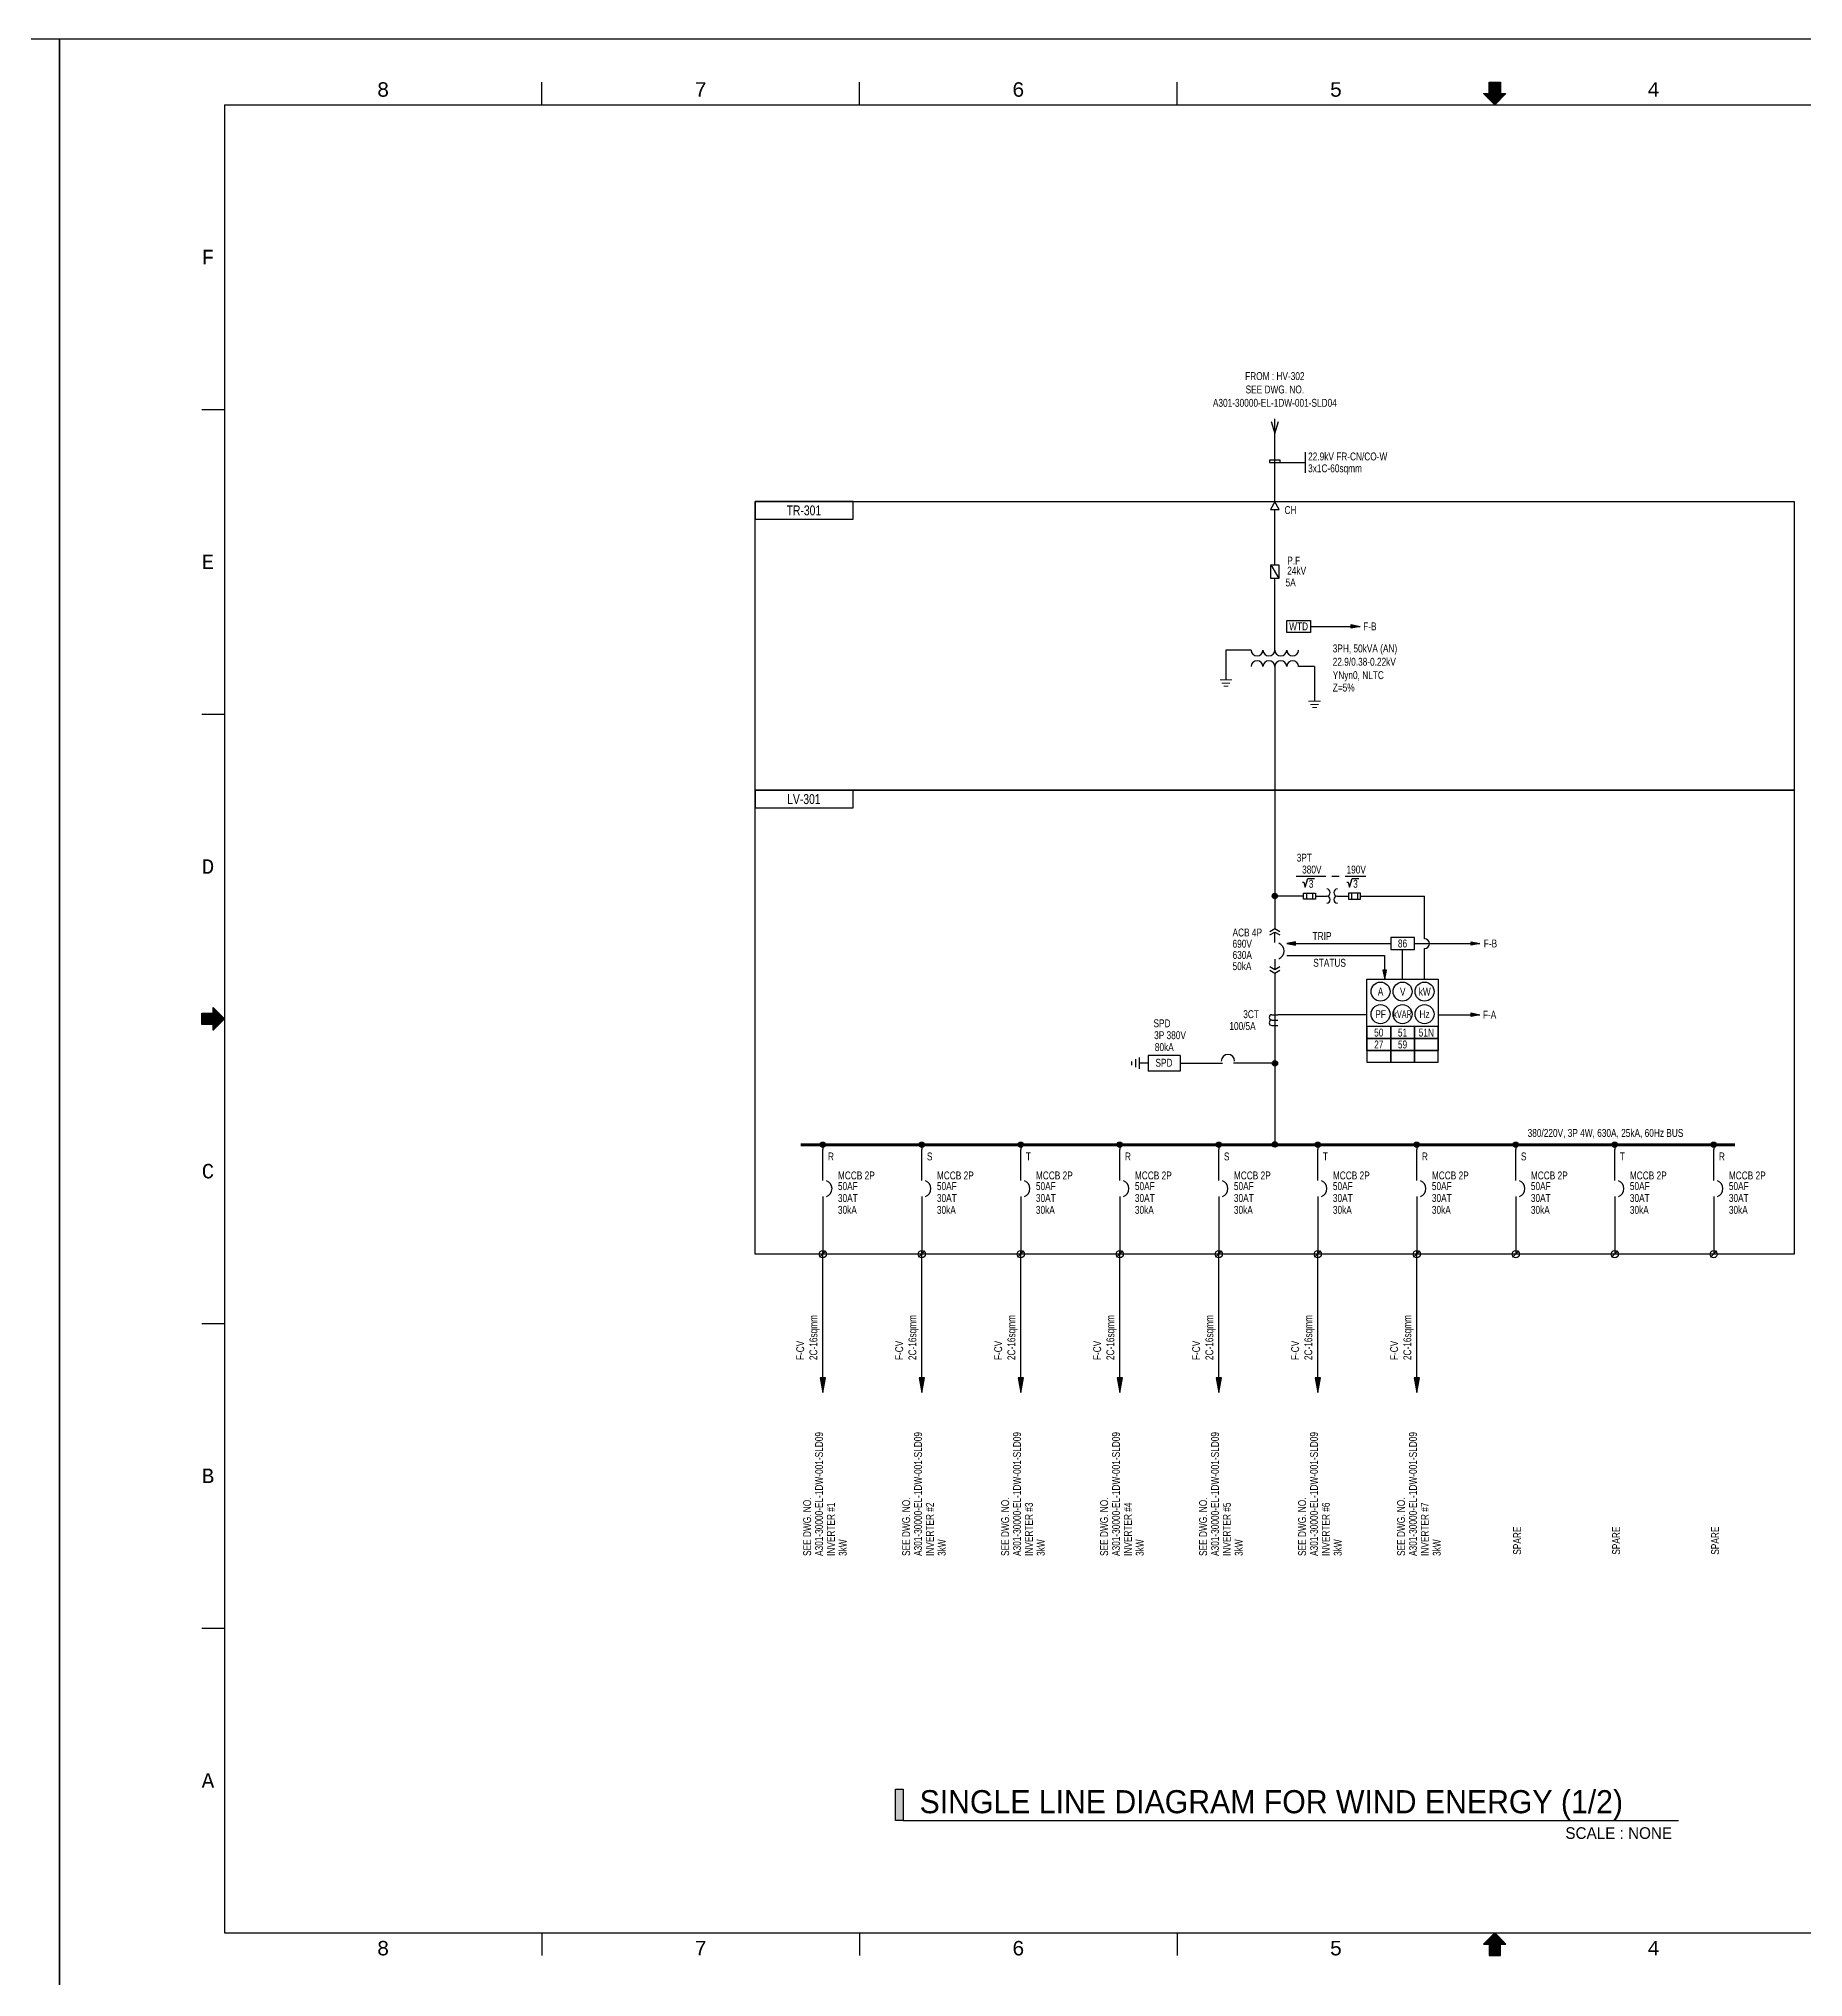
# Model space of a CAD drawing. Header units: feet. Extents: x 1 to 168002, y -59383 to 29717.
# Drawn here: x 125689 to 152426, y -29356 to 17 of the extents above; entities that cross this region are included whole.
import ezdxf
from ezdxf.enums import TextEntityAlignment as Align
from ezdxf.lldxf.tags import DXFTag

# ---------------------------------------------------------------- set-up
doc = ezdxf.new("R2010")
doc.units = ezdxf.units.FT
doc.header["$LTSCALE"] = 50
doc.header["$MEASUREMENT"] = 0
for name, pattern in [('CONTINU', [0]), ('DASHED2', [0.375, 0.25, -0.125]), ('HIDDEN', [0.375, 0.25, -0.125])]:
    doc.linetypes.add(name, pattern=pattern)
doc.layers.get('0').update_dxf_attribs({"linetype": 'CONTINUOUS'})
for name, color, linetype in [('111$0$E-TEXT3', 4, 'CONTINUOUS'), ('E-BUS', 6, 'CONTINUOUS'), ('E-Control', 7, 'CONTINUOUS'), ('E-PNL', 1, 'CEN50'), ('E-Pow', 4, 'CONTINUOUS'), ('E-SYM0', 3, 'CONTINUOUS'), ('E-SYM1', 3, 'CONTINUOUS'), ('E-SYM2', 3, 'CONTINUOUS'), ('E-Text-1', 2, 'CONTINUOUS'), ('E-Text-2', 4, 'CONTINUOUS'), ('E-Text-Call', 7, 'CONTINUOUS'), ('E-Wire01', 7, 'CONTINUOUS'), ('E_LINE', 3, 'CONTINUOUS'), ('E_SYM', 1, 'CONTINUOUS'), ('TEXT', 7, 'CONTINUOUS'), ('WIRE', 3, 'CONTINUOUS')]:
    doc.layers.add(name, color=color, linetype=linetype)
doc.layers.add('Border', color=7, linetype='CONTINUOUS', lineweight=0)
doc.styles.add('TB-1$0$MONOTXT', font='monotxt_.ttf')
doc.styles.add('돋움', font='')
doc.styles.get('돋움').set_extended_font_data('Dotum')
tags = doc.linetypes.add('CEN50', pattern=[56, 50, -2, 2, -2]).pattern_tags.tags
tags[10:11] = [DXFTag(74, 4), DXFTag(75, 0), DXFTag(340, '0'), DXFTag(46, 1.0), DXFTag(50, 0.0), DXFTag(44, 0.0), DXFTag(45, 0.0)]
tags[8:9] = [DXFTag(74, 4), DXFTag(75, 0), DXFTag(340, '0'), DXFTag(46, 1.0), DXFTag(50, 0.0), DXFTag(44, 0.0), DXFTag(45, 0.0)]
tags[6:7] = [DXFTag(74, 4), DXFTag(75, 0), DXFTag(340, '0'), DXFTag(46, 1.0), DXFTag(50, 0.0), DXFTag(44, 0.0), DXFTag(45, 0.0)]
tags[4:5] = [DXFTag(74, 4), DXFTag(75, 0), DXFTag(340, '0'), DXFTag(46, 1.0), DXFTag(50, 0.0), DXFTag(44, 0.0), DXFTag(45, 0.0)]

# ---------------------------------------------------------------- blocks, each defined once
blk = doc.blocks.new('FORMAT')
at = {"layer": 'Border', "color": 0, "linetype": 'Continuous', "lineweight": 25}
for p, q in [((7312, 28700), (7312, 29041)), ((12125, 28700), (12125, 29041)), ((16937, 28700), (16937, 29041)), ((21750, 28700), (21580, 28870)), ((21580, 28870), (21665, 28870)), ((21584, 28865), (21584, 28870)), ((21594, 28856), (21594, 28870)), ((21604, 28846), (21604, 28870)), ((21614, 28836), (21614, 28870)), ((21623, 28827), (21623, 28870)), ((21633, 28817), (21633, 28870)), ((21643, 28807), (21643, 28870)), ((21652, 28797), (21652, 28870)), ((21662, 28788), (21662, 28870)), ((21665, 29041), (21835, 29041)), ((21665, 28870), (21665, 29041)), ((21672, 28778), (21672, 29041)), ((21682, 28768), (21682, 29041)), ((21691, 28759), (21691, 29041)), ((21701, 28749), (21701, 29041)), ((21711, 28739), (21711, 29041)), ((21720, 28729), (21720, 29041)), ((21730, 28720), (21730, 29041)), ((21740, 28710), (21740, 29041)), ((21750, 28700), (21750, 29041)), ((21920, 28870), (21750, 28700)), ((21759, 28710), (21759, 29041)), ((21769, 28719), (21769, 29041)), ((21779, 28729), (21779, 29041)), ((21789, 28739), (21789, 29041)), ((21798, 28748), (21798, 29041)), ((21808, 28758), (21808, 29041)), ((21818, 28768), (21818, 29041)), ((21827, 28778), (21827, 29041)), ((21835, 29041), (21835, 28870)), ((21835, 28870), (21920, 28870)), ((21837, 28787), (21837, 28870)), ((21847, 28797), (21847, 28870)), ((21857, 28807), (21857, 28870)), ((21866, 28817), (21866, 28870)), ((21876, 28826), (21876, 28870)), ((21886, 28836), (21886, 28870)), ((21895, 28846), (21895, 28870)), ((21905, 28855), (21905, 28870)), ((21915, 28865), (21915, 28870)), ((2500, 28700), (2500, 1000)), ((2500, 28700), (41000, 28700)), ((2156, 24083), (2500, 24083)), ((2156, 19467), (2500, 19467)), ((2328, 14936), (2328, 15021)), ((2328, 15021), (2500, 14850)), ((2328, 15016), (2334, 15016)), ((2328, 15006), (2344, 15006)), ((2328, 14996), (2353, 14996)), ((2328, 14986), (2363, 14986)), ((2156, 14764), (2156, 14936)), ((2156, 14936), (2328, 14936)), ((2156, 14928), (2422, 14928)), ((2156, 14918), (2432, 14918)), ((2156, 14908), (2441, 14908)), ((2156, 14898), (2451, 14898)), ((2156, 14889), (2461, 14889)), ((2156, 14879), (2471, 14879)), ((2156, 14869), (2481, 14869)), ((2156, 14859), (2490, 14859)), ((2156, 14849), (2499, 14849)), ((2156, 14840), (2489, 14840)), ((2156, 14830), (2479, 14830)), ((2156, 14820), (2470, 14820)), ((2156, 14810), (2460, 14810)), ((2156, 14801), (2450, 14801)), ((2156, 14791), (2440, 14791)), ((2156, 14781), (2431, 14781)), ((2156, 14771), (2421, 14771)), ((2328, 14764), (2156, 14764)), ((2328, 14977), (2373, 14977)), ((2328, 14967), (2383, 14967)), ((2328, 14957), (2392, 14957)), ((2328, 14947), (2402, 14947)), ((2328, 14938), (2412, 14938)), ((2500, 14850), (2328, 14679)), ((2328, 14679), (2328, 14764)), ((2328, 14761), (2411, 14761)), ((2328, 14752), (2401, 14752)), ((2328, 14742), (2391, 14742)), ((2328, 14732), (2382, 14732)), ((2328, 14722), (2372, 14722)), ((2328, 14712), (2362, 14712)), ((2328, 14703), (2352, 14703)), ((2328, 14693), (2342, 14693)), ((2328, 14683), (2333, 14683)), ((2156, 10233), (2500, 10233)), ((2156, 5617), (2500, 5617)), ((2500, 1000), (41000, 1000)), ((7312, 1000), (7312, 659)), ((12125, 1000), (12125, 659)), ((16937, 1000), (16937, 659)), ((21750, 1000), (21580, 830)), ((21633, 883), (21633, 830)), ((21643, 893), (21643, 830)), ((21652, 903), (21652, 830)), ((21662, 912), (21662, 830)), ((21672, 922), (21672, 659)), ((21682, 932), (21682, 659)), ((21691, 942), (21691, 659)), ((21701, 951), (21701, 659)), ((21711, 961), (21711, 659)), ((21720, 971), (21720, 659)), ((21730, 980), (21730, 659)), ((21740, 990), (21740, 659)), ((21920, 830), (21750, 1000)), ((21750, 1000), (21750, 659)), ((21759, 990), (21759, 659)), ((21769, 981), (21769, 659)), ((21779, 971), (21779, 659)), ((21789, 961), (21789, 659)), ((21798, 952), (21798, 659)), ((21808, 942), (21808, 659)), ((21818, 932), (21818, 659)), ((21827, 922), (21827, 659)), ((21837, 913), (21837, 830)), ((21847, 903), (21847, 830)), ((21857, 893), (21857, 830)), ((21866, 883), (21866, 830)), ((21580, 830), (21665, 830)), ((21584, 835), (21584, 830)), ((21594, 844), (21594, 830)), ((21604, 854), (21604, 830)), ((21614, 864), (21614, 830)), ((21623, 873), (21623, 830)), ((21665, 830), (21665, 659)), ((21665, 659), (21835, 659)), ((21835, 659), (21835, 830)), ((21835, 830), (21920, 830)), ((21876, 874), (21876, 830)), ((21886, 864), (21886, 830)), ((21895, 854), (21895, 830)), ((21905, 845), (21905, 830)), ((21915, 835), (21915, 830))]:
    blk.add_line(p, q, dxfattribs=at)
blk.add_lwpolyline([(0, 0), (0, 29700), (42000, 29700), (42000, 0)], close=True, dxfattribs=at)
at = {"layer": 'Border', "color": 0, "linetype": 'Continuous', "lineweight": 25, "style": 'TB-1$0$MONOTXT'}
for s, p in [('8', (4905, 29041)), ('7', (9718, 29041)), ('6', (14530, 29041)), ('5', (19343, 29041)), ('4', (24155, 29041)), ('8', (4905, 878)), ('7', (9718, 878)), ('6', (14530, 878)), ('5', (19343, 878)), ('4', (24155, 878))]:
    blk.add_text(s, height=219, dxfattribs=at).set_placement(p, align=Align.TOP_CENTER)
for s, p in [('F', (2156, 26392)), ('E', (2156, 21775)), ('D', (2156, 17158)), ('C', (2156, 12542)), ('B', (2156, 7925)), ('A', (2156, 3308))]:
    blk.add_text(s, height=220, dxfattribs=at).set_placement(p, align=Align.MIDDLE_LEFT)
blk = doc.blocks.new('TITLE')
at = {"xscale": 0.01, "yscale": 0.01, "zscale": 0.01}
blk.add_blockref('FORMAT', (0, 0), dxfattribs=at)
blk = doc.blocks.new('A$C004C2F88')
at = {"layer": 'E-SYM0'}
h = blk.add_hatch(dxfattribs=at)
h.set_pattern_fill('ANSI31', scale=0.1)
h.set_pattern_definition([(45, (-150.85967, -255), (-0.2245064, 0.2245064), [])])
edge = h.paths.add_edge_path()
edge.add_arc((0, 0), 0.9, 0, 360)
blk.add_circle((0, 0), 0.9, dxfattribs=at)
blk = doc.blocks.new('A$C06845E03')
at = {"layer": 'E-SYM0'}
for p, q in [((0, -4.7), (0, -1.2)), ((0, -10.3), (0, -13.8))]:
    blk.add_line(p, q, dxfattribs=at)
for points in [[(-1.73, -1), (0, 0), (1.73, -1)], [(-1.73, -2.2), (0, -1.2), (1.73, -2.2)], [(-1.73, -12.8), (0, -13.8), (1.73, -12.8)], [(-1.73, -14), (0, -15), (1.73, -14)]]:
    blk.add_lwpolyline(points, dxfattribs=at)
blk.add_arc((0.3, -7.6), 2.8, 290.92483, 69.07517, dxfattribs=at)
blk = doc.blocks.new('A$C68F508EB')
at = {"layer": 'E-SYM1'}
for p, q in [((-2, 0), (0, 0)), ((-2, -1.8), (0, -1.8)), ((-2, -3.6), (0, -3.6))]:
    blk.add_line(p, q, dxfattribs=at)
for centre in [(-2, -0.9), (-2, -2.7)]:
    blk.add_arc(centre, 0.9, 90, 270, dxfattribs=at)
blk = doc.blocks.new('A$C2E5A039C')
at = {"layer": 'E-SYM1', "ltscale": 0.5}
for p, q in [((0, 1), (4, 1)), ((0, -1), (0, 1)), ((1, 1), (1, -1)), ((3, 1), (3, -1)), ((4, 1), (4, -1)), ((4, 0), (7.75, 0)), ((11.35, 0), (15.1, 0)), ((19.1, 1), (15.1, 1)), ((15.1, 1), (15.1, -1)), ((16.1, 1), (16.1, -1)), ((18.1, 1), (18.1, -1)), ((19.1, -1), (19.1, 1)), ((4, -1), (0, -1)), ((15.1, -1), (19.1, -1))]:
    blk.add_line(p, q, dxfattribs=at)
at = {"layer": 'E-SYM1'}
for centre, start, end in [((7.75, 1.2), 270, 90), ((7.75, -1.2), 270, 90), ((11.35, 1.2), 90, 270), ((11.35, -1.2), 90, 270)]:
    blk.add_arc(centre, 1.2, start, end, dxfattribs=at)
blk = doc.blocks.new('A$C1F1908AF')
at = {"layer": 'E-Pow'}
h = blk.add_hatch(color=7, dxfattribs=at)
h.dxf.hatch_style = 1
h.paths.add_polyline_path([(500, 88), (0, 0), (500, -88)])
at = {"layer": 'E-Pow', "color": 7}
blk.add_lwpolyline([(500, 88), (0, 0), (500, -88)], close=True, dxfattribs=at)

msp = doc.modelspace()

# ---------------------------------------------------------------- hatches: boundary and pattern name
at = {"layer": '111$0$E-TEXT3'}
msp.add_hatch(color=7, dxfattribs=at).paths.add_polyline_path([(138669.1, -26507.1), (138785.9, -26507.1), (138785.9, -26982.8), (138669.1, -26982.8)])
at = {"layer": 'E-SYM0'}
h = msp.add_hatch(color=7, dxfattribs=at)
h.dxf.hatch_style = 1
h.paths.add_polyline_path([(145577.8, -8860.2), (145712.8, -8887.2), (145577.8, -8914.2)])
h = msp.add_hatch(color=7, dxfattribs=at)
h.dxf.hatch_style = 1
h.paths.add_polyline_path([(144734.2, -13664.8), (144599.2, -13691.8), (144734.2, -13718.8)])
h = msp.add_hatch(color=7, dxfattribs=at)
h.dxf.hatch_style = 1
h.paths.add_polyline_path([(147392.6, -13664.8), (147527.6, -13691.8), (147392.6, -13718.8)])
h = msp.add_hatch(color=7, dxfattribs=at)
h.dxf.hatch_style = 1
h.paths.add_polyline_path([(146057.2, -14096.8), (146084.2, -14231.8), (146111.2, -14096.8)])
h = msp.add_hatch(color=7, dxfattribs=at)
h.dxf.hatch_style = 1
h.paths.add_polyline_path([(147391.9, -14744.8), (147526.9, -14771.8), (147391.9, -14798.8)])

# ---------------------------------------------------------------- linework, layer by layer
at = {"color": 1}
msp.add_line((138785.9, -26982.8, 0.1), (150533.2, -26982.8, 0.1), dxfattribs=at)
at = {"ltscale": 100}
msp.add_arc((146687.2, -13693.1, 0.1), 74, 270, 90, dxfattribs=at)
at = {"layer": '111$0$E-TEXT3', "color": 7, "elevation": 0.1}
msp.add_lwpolyline([(138669.1, -26507.1), (138785.9, -26507.1), (138785.9, -26982.8), (138669.1, -26982.8)], close=True, dxfattribs=at)
at = {"layer": 'E-BUS', "const_width": 45, "elevation": 0.1}
msp.add_lwpolyline([(137232.4, -16741.6), (151392.3, -16741.6)], dxfattribs=at)
at = {"layer": 'E-Control'}
for p, q in [((143678.2, -9245.4, 0.1), (143678.2, -9697.5, 0.1)), ((144059.2, -9245.4, 0.1), (143678.2, -9245.4, 0.1)), ((145020.8, -9496.8, 0.1), (144779.2, -9496.8, 0.1)), ((145020.8, -9496.8, 0.1), (145020.8, -10020.8, 0.1)), ((144855.7, -12973.8, 0.1), (144419.2, -12973.8, 0.1)), ((145715.2, -12973.8, 0.1), (146687.2, -12973.8, 0.1)), ((146687.2, -13619, 0.1), (146687.2, -12973.8, 0.1)), ((146687.2, -14231.8, 0.1), (146687.2, -13767.1, 0.1)), ((145814.2, -14771.8, 0.1), (144464.2, -14771.8, 0.1))]:
    msp.add_line(p, q, dxfattribs=at)
at = {"layer": 'E-PNL'}
for p, q in [((137521.4, -18446.8, 0.1), (137616.9, -18351.4, 0.1)), ((139021.4, -18446.8, 0.1), (139116.9, -18351.4, 0.1)), ((140521.4, -18446.8, 0.1), (140616.9, -18351.4, 0.1)), ((142021.4, -18446.8, 0.1), (142116.9, -18351.4, 0.1)), ((143521.4, -18446.8, 0.1), (143616.9, -18351.4, 0.1)), ((145021.4, -18446.8, 0.1), (145116.9, -18351.4, 0.1)), ((146521.4, -18446.8, 0.1), (146616.9, -18351.4, 0.1)), ((148021.4, -18446.8, 0.1), (148116.9, -18351.4, 0.1)), ((149521.4, -18446.8, 0.1), (149616.9, -18351.4, 0.1)), ((151021.4, -18446.8, 0.1), (151116.9, -18351.4, 0.1))]:
    msp.add_line(p, q, dxfattribs=at)
at = {"layer": 'E-PNL', "ltscale": 0.1, "elevation": 0.1}
for points in [[(136546.2, -6994.1), (152287.7, -6994.1), (152287.7, -11368.6), (136546.2, -11368.6)], [(136546.2, -11368.6), (152287.7, -11368.6), (152287.7, -18399.1), (136546.2, -18399.1)]]:
    msp.add_lwpolyline(points, close=True, dxfattribs=at)
at = {"layer": 'E-PNL', "elevation": 0.1}
for points in [[(138029.9, -6994.3), (136546.2, -6994.3), (136546.2, -7264.3), (138029.9, -7264.3)], [(138029.9, -11368.8), (136546.2, -11368.8), (136546.2, -11638.8), (138029.9, -11638.8)], [(138029.9, -11368.8), (136546.2, -11368.8), (136546.2, -11638.8), (138029.9, -11638.8)]]:
    msp.add_lwpolyline(points, close=True, dxfattribs=at)
at = {"layer": 'E-PNL'}
for centre in [(137569.2, -18399.1, 0.1), (139069.2, -18399.1, 0.1), (140569.2, -18399.1, 0.1), (142069.2, -18399.1, 0.1), (143569.2, -18399.1, 0.1), (145069.2, -18399.1, 0.1), (146569.2, -18399.1, 0.1), (148069.2, -18399.1, 0.1), (149569.2, -18399.1, 0.1), (151069.2, -18399.1, 0.1)]:
    msp.add_circle(centre, 54, dxfattribs=at)
at = {"layer": 'E-Pow', "linetype": 'HIDDEN', "ltscale": 0.5}
msp.add_line((144419.2, -6994.1, 0.1), (144419.2, -5738.2, 0.1), dxfattribs=at)
at = {"layer": 'E-Pow'}
for p, q in [((144419.2, -7952.8, 0.1), (144419.2, -7114.9, 0.1)), ((144419.2, -9245.4, 0.1), (144419.2, -8162.5, 0.1)), ((144419.2, -9496.8, 0.1), (144419.2, -13464.1, 0.1)), ((144419.2, -14139.1, 0.1), (144419.2, -16737, 0.1)), ((137569.2, -16741.6, 0.1), (137569.2, -16815.1, 0.1)), ((139069.2, -16741.6, 0.1), (139069.2, -16815.1, 0.1)), ((140569.2, -16741.6, 0.1), (140569.2, -16815.1, 0.1)), ((142069.2, -16741.6, 0.1), (142069.2, -16815.1, 0.1)), ((143569.2, -16741.6, 0.1), (143569.2, -16815.1, 0.1)), ((144419.4, -16737, 0.1), (144419.4, -16777.5, 0.1)), ((145069.2, -16741.6, 0.1), (145069.2, -16815.1, 0.1)), ((146569.2, -16741.6, 0.1), (146569.2, -16815.1, 0.1)), ((148069.2, -16741.6, 0.1), (148069.2, -16815.1, 0.1)), ((149569.2, -16741.6, 0.1), (149569.2, -16815.1, 0.1)), ((151069.2, -16741.6, 0.1), (151069.2, -16815.1, 0.1)), ((137569.2, -20270.9, 0.1), (137569.2, -18356.7, 0.1)), ((139069.2, -20270.9, 0.1), (139069.2, -18356.7, 0.1)), ((140569.2, -20270.9, 0.1), (140569.2, -18356.7, 0.1)), ((142069.2, -20270.9, 0.1), (142069.2, -18356.7, 0.1)), ((143569.2, -20270.9, 0.1), (143569.2, -18356.7, 0.1)), ((145069.2, -20270.9, 0.1), (145069.2, -18356.7, 0.1)), ((146569.2, -20270.9, 0.1), (146569.2, -18356.7, 0.1))]:
    msp.add_line(p, q, dxfattribs=at)
at = {"layer": 'E-Pow', "elevation": 0.1}
msp.add_lwpolyline([(144362.9, -5783.2), (144419.2, -5963.2), (144475.4, -5783.2)], dxfattribs=at)
at = {"layer": 'E-SYM0'}
for p, q in [((137569.2, -17285.1, 0.1), (137569.2, -16815.1, 0.1)), ((139069.2, -17285.1, 0.1), (139069.2, -16815.1, 0.1)), ((140569.2, -17285.1, 0.1), (140569.2, -16815.1, 0.1)), ((142069.2, -17285.1, 0.1), (142069.2, -16815.1, 0.1)), ((143569.2, -17285.1, 0.1), (143569.2, -16815.1, 0.1)), ((145069.2, -17285.1, 0.1), (145069.2, -16815.1, 0.1)), ((146569.2, -17285.1, 0.1), (146569.2, -16815.1, 0.1)), ((148069.2, -17285.1, 0.1), (148069.2, -16815.1, 0.1)), ((149569.2, -17285.1, 0.1), (149569.2, -16815.1, 0.1)), ((151069.2, -17285.1, 0.1), (151069.2, -16815.1, 0.1)), ((137569.2, -17528.1, 0.1), (137569.2, -18398.1, 0.1)), ((139069.2, -17528.1, 0.1), (139069.2, -18398.1, 0.1)), ((140569.2, -17528.1, 0.1), (140569.2, -18398.1, 0.1)), ((142069.2, -17528.1, 0.1), (142069.2, -18398.1, 0.1)), ((143569.2, -17528.1, 0.1), (143569.2, -18398.1, 0.1)), ((145069.2, -17528.1, 0.1), (145069.2, -18398.1, 0.1)), ((146569.2, -17528.1, 0.1), (146569.2, -18398.1, 0.1)), ((148069.2, -17528.1, 0.1), (148069.2, -18398.1, 0.1)), ((149569.2, -17528.1, 0.1), (149569.2, -18398.1, 0.1)), ((151069.2, -17528.1, 0.1), (151069.2, -18398.1, 0.1))]:
    msp.add_line(p, q, dxfattribs=at)
at = {"layer": 'E-SYM0', "elevation": 0.1}
msp.add_lwpolyline([(144419.2, -6998), (144351.7, -7114.9), (144486.7, -7114.9)], close=True, dxfattribs=at)
at = {"layer": 'E-SYM0', "color": 7, "elevation": 0.1}
for points in [[(145577.8, -8860.2), (145712.8, -8887.2), (145577.8, -8914.2)], [(144734.2, -13664.8), (144599.2, -13691.8), (144734.2, -13718.8)], [(147392.6, -13664.8), (147527.6, -13691.8), (147392.6, -13718.8)], [(146057.2, -14096.8), (146084.2, -14231.8), (146111.2, -14096.8)], [(147391.9, -14744.8), (147526.9, -14771.8), (147391.9, -14798.8)]]:
    msp.add_lwpolyline(points, close=True, dxfattribs=at)
at = {"layer": 'E-SYM0'}
for centre in [(137582.7, -17406.6, 0.1), (139082.7, -17406.6, 0.1), (140582.7, -17406.6, 0.1), (142082.7, -17406.6, 0.1), (143582.7, -17406.6, 0.1), (145082.7, -17406.6, 0.1), (146582.7, -17406.6, 0.1), (148082.7, -17406.6, 0.1), (149582.7, -17406.6, 0.1), (151082.7, -17406.6, 0.1)]:
    msp.add_arc(centre, 126, 290.92483, 69.07517, dxfattribs=at)
at = {"layer": 'E-SYM1', "color": 3, "linetype": 'Continuous', "lineweight": 13}
for p, q in [((143767.6, -9697.5, 0.1), (143588.9, -9697.5, 0.1)), ((143739.4, -9746.2, 0.1), (143617, -9746.2, 0.1)), ((143710.7, -9795, 0.1), (143645.7, -9795, 0.1)), ((145110.1, -10020.8, 0.1), (144931.4, -10020.8, 0.1)), ((145082, -10069.6, 0.1), (144959.6, -10069.6, 0.1)), ((145053.2, -10118.3, 0.1), (144988.3, -10118.3, 0.1))]:
    msp.add_line(p, q, dxfattribs=at)
at = {"layer": 'E-SYM1'}
for centre, start, end in [((144149.2, -9245.4, 0.1), 180, 0), ((144329.2, -9245.4, 0.1), 180, 0), ((144509.2, -9245.4, 0.1), 180, 0), ((144689.2, -9245.4, 0.1), 180, 0), ((144149.2, -9496.8, 0.1), 0, 180), ((144329.2, -9496.8, 0.1), 0, 180), ((144509.2, -9496.8, 0.1), 0, 180), ((144689.2, -9496.8, 0.1), 0, 180)]:
    msp.add_arc(centre, 90, start, end, dxfattribs=at)
at = {"layer": 'E-SYM2', "elevation": 0.1}
for points in [[(144599.2, -8797.2), (144959.2, -8797.2), (144959.2, -8977.2), (144599.2, -8977.2)], [(144599.2, -8797.2), (144959.2, -8797.2), (144959.2, -8977.2), (144599.2, -8977.2)], [(146534.2, -13601.8), (146174.2, -13601.8), (146174.2, -13781.8), (146534.2, -13781.8)], [(146534.2, -13601.8), (146174.2, -13601.8), (146174.2, -13781.8), (146534.2, -13781.8)], [(145814.2, -14231.8), (146894.2, -14231.8), (146894.2, -15311.9), (145814.2, -15311.9)], [(146174.2, -14951.8), (145814.2, -14951.8), (145814.2, -15131.9), (146174.2, -15131.9)], [(146534.2, -14951.8), (146174.2, -14951.8), (146174.2, -15131.9), (146534.2, -15131.9)], [(146894.2, -14951.8), (146534.2, -14951.8), (146534.2, -15131.9), (146894.2, -15131.9)], [(146174.2, -15131.9), (145814.2, -15131.9), (145814.2, -15311.9), (146174.2, -15311.9)], [(146534.2, -15131.9), (146174.2, -15131.9), (146174.2, -15311.9), (146534.2, -15311.9)], [(146894.2, -15131.9), (146534.2, -15131.9), (146534.2, -15311.9), (146894.2, -15311.9)], [(146174.2, -15311.9), (145814.2, -15311.9), (145814.2, -15491.9), (146174.2, -15491.9)], [(146534.2, -15311.9), (146174.2, -15311.9), (146174.2, -15491.9), (146534.2, -15491.9)], [(146894.2, -15311.9), (146534.2, -15311.9), (146534.2, -15491.9), (146894.2, -15491.9)]]:
    msp.add_lwpolyline(points, close=True, dxfattribs=at)
at = {"layer": 'E-SYM2'}
for centre in [(146021.2, -14420.8, 0.1), (146354.2, -14420.8, 0.1), (146687.2, -14420.8, 0.1), (146021.2, -14762.8, 0.1), (146354.2, -14762.8, 0.1), (146687.2, -14762.8, 0.1)]:
    msp.add_circle(centre, 144, dxfattribs=at)
at = {"layer": 'E-Text-1'}
for p, q in [((144743.4, -12670.6, 0.1), (145193.4, -12670.6, 0.1)), ((145281, -12670.6, 0.1), (145393.5, -12670.6, 0.1)), ((145483.5, -12670.6, 0.1), (145798.5, -12670.6, 0.1))]:
    msp.add_line(p, q, dxfattribs=at)
at = {"layer": 'E-Text-1', "elevation": 0.1}
for points in [[(144839.7, -12764.9), (144859, -12764.9), (144879.9, -12837.3), (144917.9, -12705.8), (145018.9, -12705.8)], [(145512.3, -12764.9), (145531.6, -12764.9), (145552.5, -12837.3), (145590.5, -12705.8), (145691.5, -12705.8)]]:
    msp.add_lwpolyline(points, dxfattribs=at)
at = {"layer": 'E-Text-Call', "ltscale": 0.5}
msp.add_line((144878.2, -6244.7, 0.1), (144878.2, -6559.7, 0.1), dxfattribs=at)
at = {"layer": 'E-Text-Call', "ltscale": 0.5, "elevation": 0.1}
msp.add_lwpolyline([(144500.2, -6402.2), (144500.2, -6366.2), (144338.2, -6366.2), (144338.2, -6402.2), (144878.2, -6402.2)], dxfattribs=at)
at = {"layer": 'E-Wire01', "linetype": 'DASHED2', "ltscale": 0.5}
for p, q in [((144959.2, -8887.2, 0.1), (145712.8, -8887.2, 0.1)), ((146534.2, -13691.8, 0.1), (147527.6, -13691.8, 0.1))]:
    msp.add_line(p, q, dxfattribs=at)
at = {"layer": 'E-Wire01', "linetype": 'HIDDEN', "ltscale": 0.6}
for p, q in [((144599.2, -13691.8, 0.1), (146174.2, -13691.8, 0.1)), ((146354.2, -14231.8, 0.1), (146354.2, -13781.8, 0.1)), ((144599.2, -13871.8, 0.1), (146084.2, -13871.8, 0.1)), ((146084.2, -14231.8, 0.1), (146084.2, -13871.8, 0.1))]:
    msp.add_line(p, q, dxfattribs=at)
at = {"layer": 'E-Wire01', "linetype": 'HIDDEN', "ltscale": 0.6, "elevation": 0.1}
msp.add_lwpolyline([(146894.2, -14771.8), (147526.9, -14771.8)], dxfattribs=at)
at = {"layer": 'E_LINE', "color": 4}
for p, q in [((142984.7, -15506.9, 0.1), (143624.7, -15506.9, 0.1)), ((144419.2, -15506.9, 0.1), (143792.7, -15506.9, 0.1))]:
    msp.add_line(p, q, dxfattribs=at)
at = {"layer": 'E_SYM', "linetype": 'Continuous'}
for p, q in [((142250.1, -15535.5, 0.1), (142250.1, -15478.1, 0.1)), ((142311.2, -15565.2, 0.1), (142311.2, -15445.7, 0.1)), ((142369.5, -15592.3, 0.1), (142369.5, -15421.6, 0.1)), ((142499.9, -15506.9, 0.1), (142369.5, -15506.9, 0.1)), ((142984.7, -15389.6, 0.1), (142499.9, -15389.6, 0.1)), ((142499.9, -15389.6, 0.1), (142499.9, -15624.2, 0.1)), ((142984.7, -15389.6, 0.1), (142984.7, -15624.2, 0.1)), ((142984.7, -15624.2, 0.1), (142499.9, -15624.2, 0.1))]:
    msp.add_line(p, q, dxfattribs=at)
at = {"layer": 'E_SYM', "color": 4}
msp.add_arc((143708.7, -15473.3, 0.1), 100.8, 0, 180, dxfattribs=at)
at = {"layer": 'WIRE'}
msp.add_line((144357.4, -7952.8, 0.1), (144480.9, -8162.5, 0.1), dxfattribs=at)
at = {"layer": 'WIRE', "elevation": 0.1}
msp.add_lwpolyline([(144357.4, -7952.8), (144480.9, -7952.8), (144480.9, -8162.5), (144357.4, -8162.5)], close=True, dxfattribs=at)

# ---------------------------------------------------------------- block references
at = {"color": 7, "linetype": 'CONTINU', "ltscale": 100, "xscale": 100, "yscale": 100, "zscale": 100}
for p in [(84001.4, -29683.3, 0.1), (126001.5, -29683.3, 0.1)]:
    msp.add_blockref('TITLE', p, dxfattribs=at)
at = {"layer": 'E-PNL', "xscale": 45.00023775635822, "yscale": 45.00023775635822, "zscale": 45.00023775635822}
for p in [(144419.2, -12973.8, 0.1), (144419.9, -15507.6, 0.1), (137568.9, -16741.6, 0.1), (137569.2, -16741.6, 0.1), (139068.9, -16741.6, 0.1), (139069.2, -16741.6, 0.1), (140568.9, -16741.6, 0.1), (140569.2, -16741.6, 0.1), (142068.9, -16741.6, 0.1), (142069.2, -16741.6, 0.1), (143568.9, -16741.6, 0.1), (143569.2, -16741.6, 0.1), (144419.2, -16737, 0.1), (144419.4, -16737, 0.1), (145068.9, -16741.6, 0.1), (145069.2, -16741.6, 0.1), (146568.9, -16741.6, 0.1), (146569.2, -16741.6, 0.1), (148068.9, -16741.6, 0.1), (148069.2, -16741.6, 0.1), (149568.9, -16741.6, 0.1), (149569.2, -16741.6, 0.1), (151068.9, -16741.6, 0.1), (151069.2, -16741.6, 0.1)]:
    msp.add_blockref('A$C004C2F88', p, dxfattribs=at)
at = {"layer": 'E-SYM0', "xscale": 0.4500023775635821, "yscale": 0.4500023775635821, "zscale": 0.4500023775635821, "rotation": 90}
for p in [(137569.2, -20495.9, 0.1), (139069.2, -20495.9, 0.1), (140569.2, -20495.9, 0.1), (142069.2, -20495.9, 0.1), (143569.2, -20495.9, 0.1), (145069.2, -20495.9, 0.1), (146569.2, -20495.9, 0.1)]:
    msp.add_blockref('A$C1F1908AF', p, dxfattribs=at)
at = {"layer": 'E-SYM1', "xscale": 45.00023775635822, "yscale": 45.00023775635822, "zscale": 45.00023775635822}
for name, p in [('A$C06845E03', (144419.2, -13464.1, 0.1)), ('A$C68F508EB', (144464.2, -14771.8, 0.1))]:
    msp.add_blockref(name, p, dxfattribs=at)
at = {"layer": 'E-SYM2', "xscale": 45.00023775635822, "yscale": 45.00023775635822, "zscale": 45.00023775635822}
msp.add_blockref('A$C2E5A039C', (144855.7, -12973.8, 0.1), dxfattribs=at)

# ---------------------------------------------------------------- texts
at = {"color": 3, "style": '돋움'}
msp.add_text('SINGLE LINE DIAGRAM FOR WIND ENERGY (1/2)', height=350, dxfattribs=at).set_placement((139035.9, -26695.7, 0.1), align=Align.MIDDLE_LEFT)
at = {"color": 7, "style": '돋움'}
msp.add_text('SCALE : NONE', height=176.54, dxfattribs=at).set_placement((150438.6, -27083, 0.1), align=Align.TOP_RIGHT)
at = {"layer": 'E-SYM2', "color": 2, "style": '돋움'}
for s, width, p in [('WTD', 0.8, (144779.2, -8887.2, 0.1)), ('A', 0.8, (146021.2, -14420.8, 0.1)), ('V', 0.8, (146357.3, -14420.8, 0.1)), ('kW', 0.8, (146690.3, -14420.8, 0.1)), ('PF', 0.8, (146021.2, -14762.8, 0.1)), ('kVAR', 0.6, (146354.2, -14762.8, 0.1)), ('Hz', 0.8, (146687.2, -14762.8, 0.1)), ('50', 0.8, (145994.2, -15041.9, 0.1)), ('27', 0.8, (145994.2, -15221.9, 0.1)), ('51', 0.8, (146354.2, -15041.9, 0.1)), ('59', 0.8, (146354.2, -15221.9, 0.1)), ('51N', 0.8, (146714.2, -15041.9, 0.1))]:
    msp.add_text(s, height=120, dxfattribs=dict(at, width=width)).set_placement(p, align=Align.MIDDLE_CENTER)
at = {"layer": 'E-SYM2', "color": 2, "style": '돋움', "width": 0.8}
msp.add_text('86', height=120, rotation=360, dxfattribs=at).set_placement((146353.9, -13691.8, 0.1), align=Align.MIDDLE_CENTER)
at = {"layer": 'E-Text-1', "style": '돋움', "width": 0.8}
for s, p in [('3x1C-60sqmm', (144923.2, -6492.2, 0.1)), ('22.9kV FR-CN/CO-W', (144923.2, -6312.2, 0.1)), ('F-B', (145757.8, -8887.2, 0.1)), ('3PH, 50kVA (AN)', (145296.2, -9221.4, 0.1)), ('22.9/0.38-0.22kV', (145296.2, -9423.1, 0.1)), ('YNyn0, NLTC', (145296.2, -9625.7, 0.1)), ('Z=5%%%', (145296.2, -9813.9, 0.1)), ('ACB 4P', (143778.4, -13525.4, 0.1)), ('690V', (143778.4, -13695.4, 0.1)), ('630A', (143778.4, -13865.4, 0.1)), ('50kA', (143778.4, -14035.4, 0.1)), ('F-A', (147571.9, -14771.8, 0.1)), ('R', (137647.6, -16918.5, 0.1)), ('S', (139147.6, -16918.5, 0.1)), ('T', (140647.6, -16918.5, 0.1)), ('R', (142147.6, -16918.5, 0.1)), ('S', (143647.6, -16918.5, 0.1)), ('T', (145147.6, -16918.5, 0.1)), ('R', (146647.6, -16918.5, 0.1)), ('S', (148147.6, -16918.5, 0.1)), ('T', (149647.6, -16918.5, 0.1)), ('R', (151147.6, -16918.5, 0.1)), ('50AF', (137798.7, -17368.1, 0.1)), ('MCCB 2P', (137798.7, -17206.6, 0.1)), ('50AF', (139298.7, -17368.1, 0.1)), ('MCCB 2P', (139298.7, -17206.6, 0.1)), ('50AF', (140798.7, -17368.1, 0.1)), ('MCCB 2P', (140798.7, -17206.6, 0.1)), ('50AF', (142298.7, -17368.1, 0.1)), ('MCCB 2P', (142298.7, -17206.6, 0.1)), ('50AF', (143798.7, -17368.1, 0.1)), ('MCCB 2P', (143798.7, -17206.6, 0.1)), ('50AF', (145298.7, -17368.1, 0.1)), ('MCCB 2P', (145298.7, -17206.6, 0.1)), ('50AF', (146798.7, -17368.1, 0.1)), ('MCCB 2P', (146798.7, -17206.6, 0.1)), ('50AF', (148298.7, -17368.1, 0.1)), ('MCCB 2P', (148298.7, -17206.6, 0.1)), ('50AF', (149798.7, -17368.1, 0.1)), ('MCCB 2P', (149798.7, -17206.6, 0.1)), ('50AF', (151298.7, -17368.1, 0.1)), ('MCCB 2P', (151298.7, -17206.6, 0.1)), ('30AT', (137798.7, -17548.1, 0.1)), ('30AT', (139298.7, -17548.1, 0.1)), ('30AT', (140798.7, -17548.1, 0.1)), ('30AT', (142298.7, -17548.1, 0.1)), ('30AT', (143798.7, -17548.1, 0.1)), ('30AT', (145298.7, -17548.1, 0.1)), ('30AT', (146798.7, -17548.1, 0.1)), ('30AT', (148298.7, -17548.1, 0.1)), ('30AT', (149798.7, -17548.1, 0.1)), ('30AT', (151298.7, -17548.1, 0.1)), ('30kA', (137798.7, -17728.1, 0.1)), ('30kA', (139298.7, -17728.1, 0.1)), ('30kA', (140798.7, -17728.1, 0.1)), ('30kA', (142298.7, -17728.1, 0.1)), ('30kA', (143798.7, -17728.1, 0.1)), ('30kA', (145298.7, -17728.1, 0.1)), ('30kA', (146798.7, -17728.1, 0.1)), ('30kA', (148298.7, -17728.1, 0.1)), ('30kA', (149798.7, -17728.1, 0.1)), ('30kA', (151298.7, -17728.1, 0.1))]:
    msp.add_text(s, height=120, dxfattribs=at).set_placement(p, align=Align.MIDDLE_LEFT)
for s, height, p in [('TR-301', 150, (137282.7, -7129.3, 0.1)), ('LV-301', 150, (137282.7, -11503.8, 0.1)), ('3PT', 120, (144866.4, -12391.6, 0.1)), ('380V', 120, (144979.3, -12571.6, 0.1)), ('190V', 120, (145652.2, -12571.6, 0.1)), ('3', 120, (144968.4, -12787.6, 0.1)), ('3', 120, (145641, -12787.6, 0.1))]:
    msp.add_text(s, height=height, dxfattribs=at).set_placement(p, align=Align.MIDDLE_CENTER)
msp.add_text('CH', height=120, dxfattribs=at).set_placement((144747.2, -7124.5, 0.1), align=Align.MIDDLE_RIGHT)
for s, p in [('TRIP', (145277.4, -13579.3, 0.1)), ('STATUS', (145496.4, -13984.3, 0.1))]:
    msp.add_text(s, height=120, rotation=360, dxfattribs=at).set_placement(p, align=Align.MIDDLE_RIGHT)
for s, rotation, p in [('F-B', 360, (147584.9, -13691.8, 0.1)), ('100/5A', 360, (143730.3, -14942.8, 0.1)), ('3CT', 360, (143940.4, -14762.8, 0.1)), ('2C-16sqmm', 90, (137426.7, -20004.8, 0.1)), ('2C-16sqmm', 90, (138926.7, -20004.8, 0.1)), ('2C-16sqmm', 90, (140426.7, -20004.8, 0.1)), ('2C-16sqmm', 90, (141926.7, -20004.8, 0.1)), ('2C-16sqmm', 90, (143426.7, -20004.8, 0.1)), ('2C-16sqmm', 90, (144926.7, -20004.8, 0.1)), ('2C-16sqmm', 90, (146426.7, -20004.8, 0.1)), ('F-CV', 90, (137226.7, -20004.8, 0.1)), ('F-CV', 90, (138726.7, -20004.8, 0.1)), ('F-CV', 90, (140226.7, -20004.8, 0.1)), ('F-CV', 90, (141726.7, -20004.8, 0.1)), ('F-CV', 90, (143226.7, -20004.8, 0.1)), ('F-CV', 90, (144726.7, -20004.8, 0.1)), ('F-CV', 90, (146226.7, -20004.8, 0.1)), ('A301-30000-EL-1DW-001-SLD09', 90, (137512.1, -22972.2, 0.1)), ('A301-30000-EL-1DW-001-SLD09', 90, (139012.1, -22972.2, 0.1)), ('A301-30000-EL-1DW-001-SLD09', 90, (140512.1, -22972.2, 0.1)), ('A301-30000-EL-1DW-001-SLD09', 90, (142012.1, -22972.2, 0.1)), ('A301-30000-EL-1DW-001-SLD09', 90, (143512.1, -22972.2, 0.1)), ('A301-30000-EL-1DW-001-SLD09', 90, (145012.1, -22972.2, 0.1)), ('A301-30000-EL-1DW-001-SLD09', 90, (146512.1, -22972.2, 0.1)), ('SEE DWG. NO. ', 90, (137332.1, -22972.2, 0.1)), ('INVERTER #1', 90, (137692.1, -22972.2, 0.1)), ('SEE DWG. NO. ', 90, (138832.1, -22972.2, 0.1)), ('INVERTER #2', 90, (139192.1, -22972.2, 0.1)), ('SEE DWG. NO. ', 90, (140332.1, -22972.2, 0.1)), ('INVERTER #3', 90, (140692.1, -22972.2, 0.1)), ('SEE DWG. NO. ', 90, (141832.1, -22972.2, 0.1)), ('INVERTER #4', 90, (142192.1, -22972.2, 0.1)), ('SEE DWG. NO. ', 90, (143332.1, -22972.2, 0.1)), ('INVERTER #5', 90, (143692.1, -22972.2, 0.1)), ('SEE DWG. NO. ', 90, (144832.1, -22972.2, 0.1)), ('INVERTER #6', 90, (145192.1, -22972.2, 0.1)), ('SEE DWG. NO. ', 90, (146332.1, -22972.2, 0.1)), ('INVERTER #7', 90, (146692.1, -22972.2, 0.1)), ('SPARE', 90, (148090, -22953.5, 0.1)), ('SPARE', 90, (149590, -22953.5, 0.1)), ('SPARE', 90, (151090, -22953.5, 0.1)), ('3kW', 90, (137872.1, -22972.2, 0.1)), ('3kW', 90, (139372.1, -22972.2, 0.1)), ('3kW', 90, (140872.1, -22972.2, 0.1)), ('3kW', 90, (142372.1, -22972.2, 0.1)), ('3kW', 90, (143872.1, -22972.2, 0.1)), ('3kW', 90, (145372.1, -22972.2, 0.1)), ('3kW', 90, (146872.1, -22972.2, 0.1))]:
    msp.add_text(s, height=120, rotation=rotation, dxfattribs=at).set_placement(p, align=Align.MIDDLE_LEFT)
for s, p in [('SPD', (142580.1, -14961.1, 0.1)), ('3P 380V', (142590.3, -15141.6, 0.1)), ('80kA', (142600.6, -15322.1, 0.1)), ('SPD', (142610, -15558.8, 0.1))]:
    msp.add_text(s, height=120, dxfattribs=at).set_placement(p)
at = {"layer": 'E-Text-2', "style": '돋움', "width": 0.8}
for s, p in [('FROM : HV-302', (144419.2, -5094.6, 0.1)), ('SEE DWG. NO.', (144419.2, -5297.1, 0.1)), ('A301-30000-EL-1DW-001-SLD04', (144419.2, -5499.6, 0.1))]:
    msp.add_text(s, height=120, dxfattribs=at).set_placement(p, align=Align.MIDDLE_CENTER)
msp.add_text('380/220V, 3P 4W, 630A, 25kA, 60Hz BUS', height=120, dxfattribs=at).set_placement((148249.6, -16562.5, 0.1), align=Align.MIDDLE_LEFT)
at = {"layer": 'TEXT', "color": 2, "style": '돋움', "width": 0.8}
for s, p in [('P.F', (144606.9, -7950.2, 0.1)), ('5A', (144581.9, -8281.8, 0.1)), ('24kV', (144606.9, -8102.8, 0.1))]:
    msp.add_text(s, height=120, dxfattribs=at).set_placement(p)

doc.saveas('drawing.dxf')
